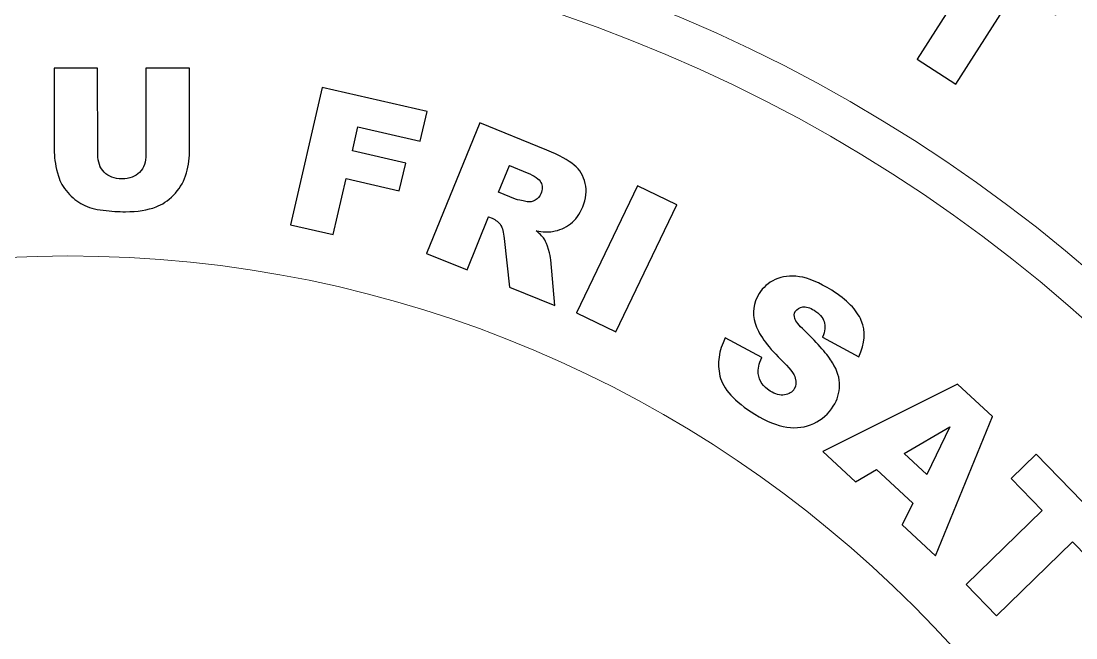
# Model space of a CAD drawing. Header units: millimetres. Extents: x -84 to 196, y -140 to 140.
# Drawn here: x 52.8 to 118.9, y 51.1 to 89.7 of the extents above; entities that cross this region are included whole.
import ezdxf

# ---------------------------------------------------------------- set-up
doc = ezdxf.new("R2010")
doc.units = ezdxf.units.MM
doc.header["$MEASUREMENT"] = 0
doc.layers.add('Layer 1', color=7, linetype='Continuous')

msp = doc.modelspace()

# ---------------------------------------------------------------- linework, layer by layer
at = {"layer": 'Layer 1', "color": 250, "lineweight": 9}
for points, knots in [([(55.7075, 140.0117), (133.0273, 140.0117), (195.7074, 77.3315), (195.7074, 0.0116), (195.7074, 0.0116), (195.7074, -77.3083), (133.0273, -139.9884), (55.7074, -139.9884), (55.7074, -139.9884), (-21.6125, -139.9884), (-84.2927, -77.3083), (-84.2927, 0.0116), (-84.2927, 0.0116), (-84.2927, 77.3315), (-21.6125, 140.0116), (55.7075, 140.0117)], [0, 0, 0, 0, 0.2, 0.2, 0.2, 0.2, 0.4, 0.4, 0.4, 0.4, 0.6, 0.6, 0.6, 0.6, 1, 1, 1, 1]), ([(56.199, 120.1045), (122.473, 120.1045), (176.1989, 66.3785), (176.1989, 0.1044), (176.1989, 0.1044), (176.1989, -66.1697), (122.473, -119.8956), (56.1989, -119.8956), (56.1989, -119.8956), (-10.0752, -119.8956), (-63.8011, -66.1697), (-63.8011, 0.1044), (-63.8011, 0.1044), (-63.8011, 66.3785), (-10.0752, 120.1044), (56.199, 120.1045)], [0, 0, 0, 0, 0.2, 0.2, 0.2, 0.2, 0.4, 0.4, 0.4, 0.4, 0.6, 0.6, 0.6, 0.6, 1, 1, 1, 1]), ([(56.199, 117.6046), (121.0925, 117.6046), (173.6989, 64.9979), (173.6989, 0.1044), (173.6989, 0.1044), (173.6989, -64.7891), (121.0924, -117.3956), (56.1989, -117.3956), (56.1989, -117.3956), (-8.6946, -117.3956), (-61.3011, -64.7891), (-61.3011, 0.1044), (-61.3011, 0.1044), (-61.3011, 64.998), (-8.6946, 117.6044), (56.199, 117.6046)], [0, 0, 0, 0, 0.2, 0.2, 0.2, 0.2, 0.4, 0.4, 0.4, 0.4, 0.6, 0.6, 0.6, 0.6, 1, 1, 1, 1]), ([(56.199, 97.6045), (110.0469, 97.6045), (153.6989, 53.9522), (153.6989, 0.1044), (153.6989, 0.1044), (153.6989, -53.7434), (110.0467, -97.3956), (56.1989, -97.3956), (56.1989, -97.3956), (2.3512, -97.3956), (-41.3011, -53.7434), (-41.3011, 0.1044), (-41.3011, 0.1044), (-41.3011, 53.9523), (2.3511, 97.6044), (56.199, 97.6045)], [0, 0, 0, 0, 0.2, 0.2, 0.2, 0.2, 0.4, 0.4, 0.4, 0.4, 0.6, 0.6, 0.6, 0.6, 1, 1, 1, 1]), ([(111.4653, 96.7968), (111.4653, 96.7968), (118.8603, 92.0756), (118.8603, 92.0756), (118.8603, 92.0756), (118.8603, 92.0756), (117.6181, 90.1297), (117.6181, 90.1297), (117.6181, 90.1297), (117.6181, 90.1297), (115.1364, 91.7158), (115.1364, 91.7158), (115.1364, 91.7158), (115.1364, 91.7158), (111.3528, 85.7851), (111.3528, 85.7851), (111.3528, 85.7851), (111.3528, 85.7851), (108.919, 87.3385), (108.919, 87.3385), (108.919, 87.3385), (108.919, 87.3385), (112.7048, 93.2692), (112.7048, 93.2692), (112.7048, 93.2692), (112.7048, 93.2692), (110.2231, 94.8531), (110.2231, 94.8531), (110.2231, 94.8531), (110.2231, 94.8531), (111.4653, 96.7968), (111.4653, 96.7968)], [0, 0, 0, 0, 0.1111111, 0.1111111, 0.1111111, 0.1111111, 0.2222222, 0.2222222, 0.2222222, 0.2222222, 0.3333333, 0.3333333, 0.3333333, 0.3333333, 0.4444444, 0.4444444, 0.4444444, 0.4444444, 0.5555556, 0.5555556, 0.5555556, 0.5555556, 0.6666667, 0.6666667, 0.6666667, 0.6666667, 0.7777778, 0.7777778, 0.7777778, 0.7777778, 1, 1, 1, 1]), ([(56.199, 95.1045), (108.6662, 95.1045), (151.1989, 52.5714), (151.1989, 0.1044), (151.1989, 0.1044), (151.1989, -52.3626), (108.666, -94.8956), (56.1989, -94.8956), (56.1989, -94.8956), (3.7318, -94.8956), (-38.8011, -52.3626), (-38.8011, 0.1044), (-38.8011, 0.1044), (-38.8011, 52.5715), (3.7318, 95.1044), (56.199, 95.1045)], [0, 0, 0, 0, 0.2, 0.2, 0.2, 0.2, 0.4, 0.4, 0.4, 0.4, 0.6, 0.6, 0.6, 0.6, 1, 1, 1, 1]), ([(60.5885, 86.7868), (60.5885, 86.7868), (63.3133, 86.791), (63.3133, 86.791), (63.3133, 86.791), (63.3133, 86.791), (63.3235, 81.5207), (63.3235, 81.5207), (63.3235, 81.5207), (63.3235, 80.998), (63.2432, 80.5062), (63.0806, 80.0411), (63.0806, 80.0411), (62.9181, 79.576), (62.6649, 79.1706), (62.3171, 78.8228), (62.3171, 78.8228), (61.9714, 78.4731), (61.6072, 78.2281), (61.2244, 78.0882), (61.2244, 78.0882), (60.6936, 77.8887), (60.0576, 77.7898), (59.3147, 77.7877), (59.3147, 77.7877), (58.8846, 77.7877), (58.4154, 77.8165), (57.9051, 77.8762), (57.9051, 77.8762), (57.3969, 77.9359), (56.9729, 78.0553), (56.6313, 78.2322), (56.6313, 78.2322), (56.2877, 78.4114), (55.9748, 78.6644), (55.6908, 78.9936), (55.6908, 78.9936), (55.4068, 79.323), (55.2134, 79.6625), (55.1084, 80.0123), (55.1084, 80.0123), (54.9376, 80.5742), (54.8512, 81.0721), (54.8512, 81.5063), (54.8512, 81.5063), (54.8512, 81.5063), (54.8431, 86.7765), (54.8431, 86.7765), (54.8431, 86.7765), (54.8431, 86.7765), (57.5676, 86.7807), (57.5676, 86.7807), (57.5676, 86.7807), (57.5676, 86.7807), (57.5779, 81.385), (57.5779, 81.385), (57.5779, 81.385), (57.5779, 80.9034), (57.7116, 80.5268), (57.9792, 80.2551), (57.9792, 80.2551), (58.2487, 79.9836), (58.6192, 79.8497), (59.0925, 79.8497), (59.0925, 79.8497), (59.5638, 79.8518), (59.9321, 79.9855), (60.1996, 80.2531), (60.1996, 80.2531), (60.4651, 80.5208), (60.5968, 80.8992), (60.5968, 81.3911), (60.5968, 81.3911), (60.5968, 81.3911), (60.5885, 86.7868), (60.5885, 86.7868)], [0, 0, 0, 0, 0.05, 0.05, 0.05, 0.05, 0.1, 0.1, 0.1, 0.1, 0.15, 0.15, 0.15, 0.15, 0.2, 0.2, 0.2, 0.2, 0.25, 0.25, 0.25, 0.25, 0.3, 0.3, 0.3, 0.3, 0.35, 0.35, 0.35, 0.35, 0.4, 0.4, 0.4, 0.4, 0.45, 0.45, 0.45, 0.45, 0.5, 0.5, 0.5, 0.5, 0.55, 0.55, 0.55, 0.55, 0.6, 0.6, 0.6, 0.6, 0.65, 0.65, 0.65, 0.65, 0.7, 0.7, 0.7, 0.7, 0.75, 0.75, 0.75, 0.75, 0.8, 0.8, 0.8, 0.8, 0.85, 0.85, 0.85, 0.85, 0.9, 0.9, 0.9, 0.9, 1, 1, 1, 1]), ([(71.635, 85.5742), (71.635, 85.5742), (78.2125, 84.0625), (78.2125, 84.0625), (78.2125, 84.0625), (78.2125, 84.0625), (77.7881, 82.2117), (77.7881, 82.2117), (77.7881, 82.2117), (77.7881, 82.2117), (73.8811, 83.1092), (73.8811, 83.1092), (73.8811, 83.1092), (73.8811, 83.1092), (73.5356, 81.6056), (73.5356, 81.6056), (73.5356, 81.6056), (73.5356, 81.6056), (76.8714, 80.8381), (76.8714, 80.8381), (76.8714, 80.8381), (76.8714, 80.8381), (76.4728, 79.1004), (76.4728, 79.1004), (76.4728, 79.1004), (76.4728, 79.1004), (73.1347, 79.8679), (73.1347, 79.8679), (73.1347, 79.8679), (73.1347, 79.8679), (72.3266, 76.3492), (72.3266, 76.3492), (72.3266, 76.3492), (72.3266, 76.3492), (69.6541, 76.9654), (69.6541, 76.9654), (69.6541, 76.9654), (69.6541, 76.9654), (71.635, 85.5742), (71.635, 85.5742)], [0, 0, 0, 0, 0.0909091, 0.0909091, 0.0909091, 0.0909091, 0.1818182, 0.1818182, 0.1818182, 0.1818182, 0.2727273, 0.2727273, 0.2727273, 0.2727273, 0.3636364, 0.3636364, 0.3636364, 0.3636364, 0.4545455, 0.4545455, 0.4545455, 0.4545455, 0.5454545, 0.5454545, 0.5454545, 0.5454545, 0.6363636, 0.6363636, 0.6363636, 0.6363636, 0.7272727, 0.7272727, 0.7272727, 0.7272727, 0.8181818, 0.8181818, 0.8181818, 0.8181818, 1, 1, 1, 1]), ([(78.1778, 75.1771), (78.1778, 75.1771), (81.5081, 83.3584), (81.5081, 83.3584), (81.5081, 83.3584), (81.5081, 83.3584), (85.7212, 81.6447), (85.7212, 81.6447), (85.7212, 81.6447), (86.503, 81.325), (87.0726, 81.0158), (87.4305, 80.713), (87.4305, 80.713), (87.7904, 80.4122), (88.0226, 80.0272), (88.1271, 79.562), (88.1271, 79.562), (88.2318, 79.097), (88.1798, 78.6031), (87.9675, 78.0826), (87.9675, 78.0826), (87.7819, 77.6282), (87.5264, 77.2763), (87.199, 77.0255), (87.199, 77.0255), (86.8717, 76.7749), (86.4969, 76.6166), (86.075, 76.549), (86.075, 76.549), (85.8054, 76.5082), (85.4659, 76.5187), (85.0563, 76.5869), (85.0563, 76.5869), (85.3155, 76.3645), (85.4943, 76.175), (85.591, 76.0185), (85.591, 76.0185), (85.6566, 75.9137), (85.7347, 75.7138), (85.821, 75.4236), (85.821, 75.4236), (85.9092, 75.1314), (85.9583, 74.9151), (85.9685, 74.7711), (85.9685, 74.7711), (85.9685, 74.7711), (86.2255, 71.9024), (86.2255, 71.9024), (86.2255, 71.9024), (86.2255, 71.9024), (83.3681, 73.0655), (83.3681, 73.0655), (83.3681, 73.0655), (83.3681, 73.0655), (83.0352, 76.1155), (83.0352, 76.1155), (83.0352, 76.1155), (82.9965, 76.5086), (82.9287, 76.7801), (82.8341, 76.9325), (82.8341, 76.9325), (82.7047, 77.1323), (82.5237, 77.2805), (82.2912, 77.3733), (82.2912, 77.3733), (82.2912, 77.3733), (82.0691, 77.464), (82.0691, 77.464), (82.0691, 77.464), (82.0691, 77.464), (80.7184, 74.1438), (80.7184, 74.1438), (80.7184, 74.1438), (80.7184, 74.1438), (78.1778, 75.1771), (78.1778, 75.1771)], [0, 0, 0, 0, 0.05, 0.05, 0.05, 0.05, 0.1, 0.1, 0.1, 0.1, 0.15, 0.15, 0.15, 0.15, 0.2, 0.2, 0.2, 0.2, 0.25, 0.25, 0.25, 0.25, 0.3, 0.3, 0.3, 0.3, 0.35, 0.35, 0.35, 0.35, 0.4, 0.4, 0.4, 0.4, 0.45, 0.45, 0.45, 0.45, 0.5, 0.5, 0.5, 0.5, 0.55, 0.55, 0.55, 0.55, 0.6, 0.6, 0.6, 0.6, 0.65, 0.65, 0.65, 0.65, 0.7, 0.7, 0.7, 0.7, 0.75, 0.75, 0.75, 0.75, 0.8, 0.8, 0.8, 0.8, 0.85, 0.85, 0.85, 0.85, 0.9, 0.9, 0.9, 0.9, 1, 1, 1, 1]), ([(82.6981, 79.0111), (82.6981, 79.0111), (83.7636, 78.5761), (83.7636, 78.5761), (83.7636, 78.5761), (83.8789, 78.5287), (84.1175, 78.4748), (84.4796, 78.4148), (84.4796, 78.4148), (84.6609, 78.3818), (84.8315, 78.4104), (84.9942, 78.5049), (84.9942, 78.5049), (85.157, 78.5995), (85.2743, 78.7352), (85.3464, 78.9141), (85.3464, 78.9141), (85.4536, 79.1797), (85.4518, 79.4161), (85.3429, 79.6262), (85.3429, 79.6262), (85.2321, 79.8342), (84.9481, 80.0339), (84.4853, 80.2216), (84.4853, 80.2216), (84.4853, 80.2216), (83.3744, 80.6734), (83.3744, 80.6734), (83.3744, 80.6734), (83.3744, 80.6734), (82.6981, 79.0111), (82.6981, 79.0111)], [0, 0, 0, 0, 0.1111111, 0.1111111, 0.1111111, 0.1111111, 0.2222222, 0.2222222, 0.2222222, 0.2222222, 0.3333333, 0.3333333, 0.3333333, 0.3333333, 0.4444444, 0.4444444, 0.4444444, 0.4444444, 0.5555556, 0.5555556, 0.5555556, 0.5555556, 0.6666667, 0.6666667, 0.6666667, 0.6666667, 0.7777778, 0.7777778, 0.7777778, 0.7777778, 1, 1, 1, 1]), ([(91.4024, 79.403), (91.4024, 79.403), (93.8674, 78.2165), (93.8674, 78.2165), (93.8674, 78.2165), (93.8674, 78.2165), (90.0355, 70.2568), (90.0355, 70.2568), (90.0355, 70.2568), (90.0355, 70.2568), (87.5684, 71.4433), (87.5684, 71.4433), (87.5684, 71.4433), (87.5684, 71.4433), (91.4024, 79.403), (91.4024, 79.403)], [0, 0, 0, 0, 0.2, 0.2, 0.2, 0.2, 0.4, 0.4, 0.4, 0.4, 0.6, 0.6, 0.6, 0.6, 1, 1, 1, 1]), ([(55.7075, 75.0118), (97.1287, 75.0118), (130.7074, 41.4329), (130.7074, 0.0116), (130.7074, 0.0116), (130.7074, -41.4096), (97.1287, -74.9884), (55.7074, -74.9884), (55.7074, -74.9884), (14.2861, -74.9884), (-19.2926, -41.4097), (-19.2926, 0.0116), (-19.2926, 0.0116), (-19.2926, 41.433), (14.2861, 75.0116), (55.7075, 75.0118)], [0, 0, 0, 0, 0.2, 0.2, 0.2, 0.2, 0.4, 0.4, 0.4, 0.4, 0.6, 0.6, 0.6, 0.6, 1, 1, 1, 1]), ([(96.8968, 69.8782), (96.8968, 69.8782), (99.1862, 68.6425), (99.1862, 68.6425), (99.1862, 68.6425), (99.0105, 68.255), (98.9379, 67.922), (98.9687, 67.6439), (98.9687, 67.6439), (99.0168, 67.1909), (99.2631, 66.8268), (99.7076, 66.5498), (99.7076, 66.5498), (100.0374, 66.3456), (100.3413, 66.263), (100.6174, 66.3062), (100.6174, 66.3062), (100.8915, 66.3517), (101.094, 66.4755), (101.2211, 66.6783), (101.2211, 66.6783), (101.3419, 66.873), (101.3663, 67.1011), (101.29, 67.361), (101.29, 67.361), (101.2159, 67.619), (100.9101, 68.0101), (100.3749, 68.5348), (100.3749, 68.5348), (99.5026, 69.3954), (98.967, 70.1505), (98.7703, 70.7981), (98.7703, 70.7981), (98.5694, 71.448), (98.6522, 72.0668), (99.0168, 72.6526), (99.0168, 72.6526), (99.2564, 73.0377), (99.596, 73.3315), (100.0318, 73.536), (100.0318, 73.536), (100.4696, 73.7386), (100.9722, 73.7986), (101.5416, 73.716), (101.5416, 73.716), (102.1131, 73.6336), (102.7879, 73.3486), (103.5684, 72.8612), (103.5684, 72.8612), (104.5272, 72.2634), (105.1458, 71.631), (105.4268, 70.9621), (105.4268, 70.9621), (105.7081, 70.2913), (105.6527, 69.5384), (105.2637, 68.7017), (105.2637, 68.7017), (105.2637, 68.7017), (103.0011, 69.9351), (103.0011, 69.9351), (103.0011, 69.9351), (103.1542, 70.3084), (103.1852, 70.6292), (103.0947, 70.8994), (103.0947, 70.8994), (103.0042, 71.1676), (102.796, 71.4038), (102.4683, 71.608), (102.4683, 71.608), (102.2, 71.7766), (101.9618, 71.8464), (101.7537, 71.8171), (101.7537, 71.8171), (101.5456, 71.7879), (101.3926, 71.6902), (101.2905, 71.5283), (101.2905, 71.5283), (101.2155, 71.4075), (101.2042, 71.2655), (101.2585, 71.1005), (101.2585, 71.1005), (101.3046, 70.9335), (101.5064, 70.6788), (101.8619, 70.3386), (101.8619, 70.3386), (102.7384, 69.4904), (103.326, 68.8171), (103.6248, 68.321), (103.6248, 68.321), (103.9237, 67.8249), (104.0648, 67.3504), (104.0648, 66.8956), (104.0648, 66.8956), (104.0573, 66.441), (103.9263, 66.0077), (103.6722, 65.6), (103.6722, 65.6), (103.3722, 65.1189), (102.9621, 64.7575), (102.4437, 64.5185), (102.4437, 64.5185), (101.9254, 64.2777), (101.363, 64.2016), (100.7546, 64.2905), (100.7546, 64.2905), (100.146, 64.3775), (99.4792, 64.6479), (98.7541, 65.0999), (98.7541, 65.0999), (97.4781, 65.8957), (96.7494, 66.6914), (96.5639, 67.4872), (96.5639, 67.4872), (96.3785, 68.2849), (96.4895, 69.0805), (96.8968, 69.8782)], [0, 0, 0, 0, 0.0333333, 0.0333333, 0.0333333, 0.0333333, 0.0666667, 0.0666667, 0.0666667, 0.0666667, 0.1, 0.1, 0.1, 0.1, 0.1333333, 0.1333333, 0.1333333, 0.1333333, 0.1666667, 0.1666667, 0.1666667, 0.1666667, 0.2, 0.2, 0.2, 0.2, 0.2333333, 0.2333333, 0.2333333, 0.2333333, 0.2666667, 0.2666667, 0.2666667, 0.2666667, 0.3, 0.3, 0.3, 0.3, 0.3333333, 0.3333333, 0.3333333, 0.3333333, 0.3666667, 0.3666667, 0.3666667, 0.3666667, 0.4, 0.4, 0.4, 0.4, 0.4333333, 0.4333333, 0.4333333, 0.4333333, 0.4666667, 0.4666667, 0.4666667, 0.4666667, 0.5, 0.5, 0.5, 0.5, 0.5333333, 0.5333333, 0.5333333, 0.5333333, 0.5666667, 0.5666667, 0.5666667, 0.5666667, 0.6, 0.6, 0.6, 0.6, 0.6333333, 0.6333333, 0.6333333, 0.6333333, 0.6666667, 0.6666667, 0.6666667, 0.6666667, 0.7, 0.7, 0.7, 0.7, 0.7333333, 0.7333333, 0.7333333, 0.7333333, 0.7666667, 0.7666667, 0.7666667, 0.7666667, 0.8, 0.8, 0.8, 0.8, 0.8333333, 0.8333333, 0.8333333, 0.8333333, 0.8666667, 0.8666667, 0.8666667, 0.8666667, 0.9, 0.9, 0.9, 0.9, 0.9333333, 0.9333333, 0.9333333, 0.9333333, 1, 1, 1, 1]), ([(108.658, 59.5279), (108.658, 59.5279), (106.3766, 61.6389), (106.3766, 61.6389), (106.3766, 61.6389), (106.3766, 61.6389), (105.0713, 60.8588), (105.0713, 60.8588), (105.0713, 60.8588), (105.0713, 60.8588), (103.0227, 62.7521), (103.0227, 62.7521), (103.0227, 62.7521), (103.0227, 62.7521), (111.4574, 66.9852), (111.4574, 66.9852), (111.4574, 66.9852), (111.4574, 66.9852), (113.6428, 64.9653), (113.6428, 64.9653), (113.6428, 64.9653), (113.6428, 64.9653), (110.0848, 56.2245), (110.0848, 56.2245), (110.0848, 56.2245), (110.0848, 56.2245), (107.9871, 58.1635), (107.9871, 58.1635), (107.9871, 58.1635), (107.9871, 58.1635), (108.658, 59.5279), (108.658, 59.5279)], [0, 0, 0, 0, 0.1111111, 0.1111111, 0.1111111, 0.1111111, 0.2222222, 0.2222222, 0.2222222, 0.2222222, 0.3333333, 0.3333333, 0.3333333, 0.3333333, 0.4444444, 0.4444444, 0.4444444, 0.4444444, 0.5555556, 0.5555556, 0.5555556, 0.5555556, 0.6666667, 0.6666667, 0.6666667, 0.6666667, 0.7777778, 0.7777778, 0.7777778, 0.7777778, 1, 1, 1, 1]), ([(109.5355, 61.3192), (109.5355, 61.3192), (110.9738, 64.3148), (110.9738, 64.3148), (110.9738, 64.3148), (110.9738, 64.3148), (108.1052, 62.6408), (108.1052, 62.6408), (108.1052, 62.6408), (108.1052, 62.6408), (109.5355, 61.3192), (109.5355, 61.3192)], [0, 0, 0, 0, 0.25, 0.25, 0.25, 0.25, 0.5, 0.5, 0.5, 0.5, 1, 1, 1, 1]), ([(116.3788, 62.587), (116.3788, 62.587), (122.1734, 56.642), (122.1734, 56.642), (122.1734, 56.642), (122.1734, 56.642), (120.6111, 55.1197), (120.6111, 55.1197), (120.6111, 55.1197), (120.6111, 55.1197), (118.6672, 57.1123), (118.6672, 57.1123), (118.6672, 57.1123), (118.6672, 57.1123), (113.9019, 52.4657), (113.9019, 52.4657), (113.9019, 52.4657), (113.9019, 52.4657), (111.995, 54.4212), (111.995, 54.4212), (111.995, 54.4212), (111.995, 54.4212), (116.7602, 59.0678), (116.7602, 59.0678), (116.7602, 59.0678), (116.7602, 59.0678), (114.8165, 61.0626), (114.8165, 61.0626), (114.8165, 61.0626), (114.8165, 61.0626), (116.3788, 62.587), (116.3788, 62.587)], [0, 0, 0, 0, 0.1111111, 0.1111111, 0.1111111, 0.1111111, 0.2222222, 0.2222222, 0.2222222, 0.2222222, 0.3333333, 0.3333333, 0.3333333, 0.3333333, 0.4444444, 0.4444444, 0.4444444, 0.4444444, 0.5555556, 0.5555556, 0.5555556, 0.5555556, 0.6666667, 0.6666667, 0.6666667, 0.6666667, 0.7777778, 0.7777778, 0.7777778, 0.7777778, 1, 1, 1, 1])]:
    msp.add_open_spline(points, degree=3, knots=knots, dxfattribs=at)
at = {"layer": 'Layer 1', "color": 7}
for points, knots in [([(111.4653, 96.7968), (111.4653, 96.7968), (118.8603, 92.0756), (118.8603, 92.0756), (118.8603, 92.0756), (118.8603, 92.0756), (117.6181, 90.1297), (117.6181, 90.1297), (117.6181, 90.1297), (117.6181, 90.1297), (115.1364, 91.7158), (115.1364, 91.7158), (115.1364, 91.7158), (115.1364, 91.7158), (111.3528, 85.7851), (111.3528, 85.7851), (111.3528, 85.7851), (111.3528, 85.7851), (108.919, 87.3385), (108.919, 87.3385), (108.919, 87.3385), (108.919, 87.3385), (112.7048, 93.2692), (112.7048, 93.2692), (112.7048, 93.2692), (112.7048, 93.2692), (110.2231, 94.8531), (110.2231, 94.8531), (110.2231, 94.8531), (110.2231, 94.8531), (111.4653, 96.7968), (111.4653, 96.7968)], [0, 0, 0, 0, 0.1111111, 0.1111111, 0.1111111, 0.1111111, 0.2222222, 0.2222222, 0.2222222, 0.2222222, 0.3333333, 0.3333333, 0.3333333, 0.3333333, 0.4444444, 0.4444444, 0.4444444, 0.4444444, 0.5555556, 0.5555556, 0.5555556, 0.5555556, 0.6666667, 0.6666667, 0.6666667, 0.6666667, 0.7777778, 0.7777778, 0.7777778, 0.7777778, 1, 1, 1, 1]), ([(60.5885, 86.7868), (60.5885, 86.7868), (63.3133, 86.791), (63.3133, 86.791), (63.3133, 86.791), (63.3133, 86.791), (63.3235, 81.5207), (63.3235, 81.5207), (63.3235, 81.5207), (63.3235, 80.998), (63.2432, 80.5062), (63.0806, 80.0411), (63.0806, 80.0411), (62.9181, 79.576), (62.6649, 79.1706), (62.3171, 78.8228), (62.3171, 78.8228), (61.9714, 78.4731), (61.6072, 78.2281), (61.2244, 78.0882), (61.2244, 78.0882), (60.6936, 77.8887), (60.0576, 77.7898), (59.3147, 77.7877), (59.3147, 77.7877), (58.8846, 77.7877), (58.4154, 77.8165), (57.9051, 77.8762), (57.9051, 77.8762), (57.3969, 77.9359), (56.9729, 78.0553), (56.6313, 78.2322), (56.6313, 78.2322), (56.2877, 78.4114), (55.9748, 78.6644), (55.6908, 78.9936), (55.6908, 78.9936), (55.4068, 79.323), (55.2134, 79.6625), (55.1084, 80.0123), (55.1084, 80.0123), (54.9376, 80.5742), (54.8533, 81.0721), (54.8512, 81.5063), (54.8512, 81.5063), (54.8512, 81.5063), (54.8431, 86.7765), (54.8431, 86.7765), (54.8431, 86.7765), (54.8431, 86.7765), (57.5676, 86.7807), (57.5676, 86.7807), (57.5676, 86.7807), (57.5676, 86.7807), (57.5779, 81.385), (57.5779, 81.385), (57.5779, 81.385), (57.5779, 80.9034), (57.7116, 80.5268), (57.9792, 80.2551), (57.9792, 80.2551), (58.2487, 79.9836), (58.6192, 79.8497), (59.0925, 79.8497), (59.0925, 79.8497), (59.5638, 79.8518), (59.9321, 79.9855), (60.1996, 80.2531), (60.1996, 80.2531), (60.4651, 80.5208), (60.5988, 80.8992), (60.5968, 81.3911), (60.5968, 81.3911), (60.5968, 81.3911), (60.5885, 86.7868), (60.5885, 86.7868)], [0, 0, 0, 0, 0.05, 0.05, 0.05, 0.05, 0.1, 0.1, 0.1, 0.1, 0.15, 0.15, 0.15, 0.15, 0.2, 0.2, 0.2, 0.2, 0.25, 0.25, 0.25, 0.25, 0.3, 0.3, 0.3, 0.3, 0.35, 0.35, 0.35, 0.35, 0.4, 0.4, 0.4, 0.4, 0.45, 0.45, 0.45, 0.45, 0.5, 0.5, 0.5, 0.5, 0.55, 0.55, 0.55, 0.55, 0.6, 0.6, 0.6, 0.6, 0.65, 0.65, 0.65, 0.65, 0.7, 0.7, 0.7, 0.7, 0.75, 0.75, 0.75, 0.75, 0.8, 0.8, 0.8, 0.8, 0.85, 0.85, 0.85, 0.85, 0.9, 0.9, 0.9, 0.9, 1, 1, 1, 1]), ([(71.635, 85.5742), (71.635, 85.5742), (78.2125, 84.0625), (78.2125, 84.0625), (78.2125, 84.0625), (78.2125, 84.0625), (77.7881, 82.2117), (77.7881, 82.2117), (77.7881, 82.2117), (77.7881, 82.2117), (73.8811, 83.1092), (73.8811, 83.1092), (73.8811, 83.1092), (73.8811, 83.1092), (73.5356, 81.6056), (73.5356, 81.6056), (73.5356, 81.6056), (73.5356, 81.6056), (76.8714, 80.8381), (76.8714, 80.8381), (76.8714, 80.8381), (76.8714, 80.8381), (76.4728, 79.1004), (76.4728, 79.1004), (76.4728, 79.1004), (76.4728, 79.1004), (73.1347, 79.8679), (73.1347, 79.8679), (73.1347, 79.8679), (73.1347, 79.8679), (72.3266, 76.3492), (72.3266, 76.3492), (72.3266, 76.3492), (72.3266, 76.3492), (69.6541, 76.9654), (69.6541, 76.9654), (69.6541, 76.9654), (69.6541, 76.9654), (71.635, 85.5742), (71.635, 85.5742)], [0, 0, 0, 0, 0.0909091, 0.0909091, 0.0909091, 0.0909091, 0.1818182, 0.1818182, 0.1818182, 0.1818182, 0.2727273, 0.2727273, 0.2727273, 0.2727273, 0.3636364, 0.3636364, 0.3636364, 0.3636364, 0.4545455, 0.4545455, 0.4545455, 0.4545455, 0.5454545, 0.5454545, 0.5454545, 0.5454545, 0.6363636, 0.6363636, 0.6363636, 0.6363636, 0.7272727, 0.7272727, 0.7272727, 0.7272727, 0.8181818, 0.8181818, 0.8181818, 0.8181818, 1, 1, 1, 1]), ([(78.1778, 75.1771), (78.1778, 75.1771), (81.5081, 83.3584), (81.5081, 83.3584), (81.5081, 83.3584), (81.5081, 83.3584), (85.7212, 81.6447), (85.7212, 81.6447), (85.7212, 81.6447), (86.503, 81.325), (87.0726, 81.0158), (87.4305, 80.713), (87.4305, 80.713), (87.7904, 80.4122), (88.0226, 80.0272), (88.1271, 79.562), (88.1271, 79.562), (88.2318, 79.097), (88.1798, 78.6031), (87.9675, 78.0826), (87.9675, 78.0826), (87.7819, 77.6282), (87.5264, 77.2763), (87.199, 77.0255), (87.199, 77.0255), (86.8717, 76.7749), (86.4969, 76.6166), (86.075, 76.549), (86.075, 76.549), (85.8054, 76.5082), (85.4659, 76.5187), (85.0563, 76.5869), (85.0563, 76.5869), (85.3155, 76.3645), (85.4943, 76.175), (85.591, 76.0185), (85.591, 76.0185), (85.6566, 75.9137), (85.7347, 75.7138), (85.821, 75.4236), (85.821, 75.4236), (85.9092, 75.1314), (85.9583, 74.9151), (85.9685, 74.7711), (85.9685, 74.7711), (85.9685, 74.7711), (86.2255, 71.9024), (86.2255, 71.9024), (86.2255, 71.9024), (86.2255, 71.9024), (83.3681, 73.0655), (83.3681, 73.0655), (83.3681, 73.0655), (83.3681, 73.0655), (83.0352, 76.1155), (83.0352, 76.1155), (83.0352, 76.1155), (82.9965, 76.5086), (82.9287, 76.7801), (82.8341, 76.9325), (82.8341, 76.9325), (82.7047, 77.1323), (82.5237, 77.2805), (82.2912, 77.3733), (82.2912, 77.3733), (82.2912, 77.3733), (82.0691, 77.464), (82.0691, 77.464), (82.0691, 77.464), (82.0691, 77.464), (80.7184, 74.1438), (80.7184, 74.1438), (80.7184, 74.1438), (80.7184, 74.1438), (78.1778, 75.1771), (78.1778, 75.1771)], [0, 0, 0, 0, 0.05, 0.05, 0.05, 0.05, 0.1, 0.1, 0.1, 0.1, 0.15, 0.15, 0.15, 0.15, 0.2, 0.2, 0.2, 0.2, 0.25, 0.25, 0.25, 0.25, 0.3, 0.3, 0.3, 0.3, 0.35, 0.35, 0.35, 0.35, 0.4, 0.4, 0.4, 0.4, 0.45, 0.45, 0.45, 0.45, 0.5, 0.5, 0.5, 0.5, 0.55, 0.55, 0.55, 0.55, 0.6, 0.6, 0.6, 0.6, 0.65, 0.65, 0.65, 0.65, 0.7, 0.7, 0.7, 0.7, 0.75, 0.75, 0.75, 0.75, 0.8, 0.8, 0.8, 0.8, 0.85, 0.85, 0.85, 0.85, 0.9, 0.9, 0.9, 0.9, 1, 1, 1, 1]), ([(82.6981, 79.0111), (82.6981, 79.0111), (83.7636, 78.5761), (83.7636, 78.5761), (83.7636, 78.5761), (83.8789, 78.5287), (84.1175, 78.4748), (84.4796, 78.4148), (84.4796, 78.4148), (84.6609, 78.3818), (84.8315, 78.4104), (84.9942, 78.5049), (84.9942, 78.5049), (85.157, 78.5995), (85.2743, 78.7352), (85.3464, 78.9141), (85.3464, 78.9141), (85.4536, 79.1797), (85.4518, 79.4161), (85.3429, 79.6262), (85.3429, 79.6262), (85.2321, 79.8342), (84.9481, 80.0339), (84.4853, 80.2216), (84.4853, 80.2216), (84.4853, 80.2216), (83.3744, 80.6734), (83.3744, 80.6734), (83.3744, 80.6734), (83.3744, 80.6734), (82.6981, 79.0111), (82.6981, 79.0111)], [0, 0, 0, 0, 0.1111111, 0.1111111, 0.1111111, 0.1111111, 0.2222222, 0.2222222, 0.2222222, 0.2222222, 0.3333333, 0.3333333, 0.3333333, 0.3333333, 0.4444444, 0.4444444, 0.4444444, 0.4444444, 0.5555556, 0.5555556, 0.5555556, 0.5555556, 0.6666667, 0.6666667, 0.6666667, 0.6666667, 0.7777778, 0.7777778, 0.7777778, 0.7777778, 1, 1, 1, 1]), ([(91.4024, 79.403), (91.4024, 79.403), (93.8674, 78.2165), (93.8674, 78.2165), (93.8674, 78.2165), (93.8674, 78.2165), (90.0355, 70.2568), (90.0355, 70.2568), (90.0355, 70.2568), (90.0355, 70.2568), (87.5684, 71.4433), (87.5684, 71.4433), (87.5684, 71.4433), (87.5684, 71.4433), (91.4024, 79.403), (91.4024, 79.403)], [0, 0, 0, 0, 0.2, 0.2, 0.2, 0.2, 0.4, 0.4, 0.4, 0.4, 0.6, 0.6, 0.6, 0.6, 1, 1, 1, 1]), ([(96.8968, 69.8782), (96.8968, 69.8782), (99.1862, 68.6425), (99.1862, 68.6425), (99.1862, 68.6425), (99.0105, 68.255), (98.9379, 67.922), (98.9687, 67.6439), (98.9687, 67.6439), (99.0168, 67.1909), (99.2631, 66.8268), (99.7076, 66.5498), (99.7076, 66.5498), (100.0374, 66.3456), (100.3413, 66.263), (100.6174, 66.3062), (100.6174, 66.3062), (100.8915, 66.3517), (101.094, 66.4755), (101.2211, 66.6783), (101.2211, 66.6783), (101.3419, 66.873), (101.3663, 67.1011), (101.29, 67.361), (101.29, 67.361), (101.2159, 67.619), (100.9101, 68.0101), (100.3749, 68.5348), (100.3749, 68.5348), (99.5026, 69.3954), (98.967, 70.1505), (98.7703, 70.7981), (98.7703, 70.7981), (98.5694, 71.448), (98.6522, 72.0668), (99.0168, 72.6526), (99.0168, 72.6526), (99.2564, 73.0377), (99.596, 73.3315), (100.0318, 73.536), (100.0318, 73.536), (100.4696, 73.7386), (100.9722, 73.7986), (101.5416, 73.716), (101.5416, 73.716), (102.1131, 73.6336), (102.7879, 73.3486), (103.5684, 72.8612), (103.5684, 72.8612), (104.5272, 72.2634), (105.1458, 71.631), (105.4268, 70.9621), (105.4268, 70.9621), (105.7081, 70.2913), (105.6527, 69.5384), (105.2637, 68.7017), (105.2637, 68.7017), (105.2637, 68.7017), (103.0011, 69.9351), (103.0011, 69.9351), (103.0011, 69.9351), (103.1542, 70.3084), (103.1852, 70.6292), (103.0947, 70.8994), (103.0947, 70.8994), (103.0042, 71.1676), (102.796, 71.4038), (102.4683, 71.608), (102.4683, 71.608), (102.2, 71.7766), (101.9618, 71.8464), (101.7537, 71.8171), (101.7537, 71.8171), (101.5456, 71.7879), (101.3926, 71.6902), (101.2905, 71.5283), (101.2905, 71.5283), (101.2155, 71.4075), (101.2042, 71.2655), (101.2585, 71.1005), (101.2585, 71.1005), (101.3046, 70.9335), (101.5064, 70.6788), (101.8619, 70.3386), (101.8619, 70.3386), (102.7384, 69.4904), (103.326, 68.8171), (103.6248, 68.321), (103.6248, 68.321), (103.9237, 67.8249), (104.0702, 67.3504), (104.0648, 66.8956), (104.0648, 66.8956), (104.0573, 66.441), (103.9263, 66.0077), (103.6722, 65.6), (103.6722, 65.6), (103.3722, 65.1189), (102.9621, 64.7575), (102.4437, 64.5185), (102.4437, 64.5185), (101.9254, 64.2777), (101.363, 64.2016), (100.7546, 64.2905), (100.7546, 64.2905), (100.146, 64.3775), (99.4792, 64.6479), (98.7541, 65.0999), (98.7541, 65.0999), (97.4781, 65.8957), (96.7494, 66.6914), (96.5639, 67.4872), (96.5639, 67.4872), (96.3785, 68.2849), (96.4895, 69.0805), (96.8968, 69.8782)], [0, 0, 0, 0, 0.0333333, 0.0333333, 0.0333333, 0.0333333, 0.0666667, 0.0666667, 0.0666667, 0.0666667, 0.1, 0.1, 0.1, 0.1, 0.1333333, 0.1333333, 0.1333333, 0.1333333, 0.1666667, 0.1666667, 0.1666667, 0.1666667, 0.2, 0.2, 0.2, 0.2, 0.2333333, 0.2333333, 0.2333333, 0.2333333, 0.2666667, 0.2666667, 0.2666667, 0.2666667, 0.3, 0.3, 0.3, 0.3, 0.3333333, 0.3333333, 0.3333333, 0.3333333, 0.3666667, 0.3666667, 0.3666667, 0.3666667, 0.4, 0.4, 0.4, 0.4, 0.4333333, 0.4333333, 0.4333333, 0.4333333, 0.4666667, 0.4666667, 0.4666667, 0.4666667, 0.5, 0.5, 0.5, 0.5, 0.5333333, 0.5333333, 0.5333333, 0.5333333, 0.5666667, 0.5666667, 0.5666667, 0.5666667, 0.6, 0.6, 0.6, 0.6, 0.6333333, 0.6333333, 0.6333333, 0.6333333, 0.6666667, 0.6666667, 0.6666667, 0.6666667, 0.7, 0.7, 0.7, 0.7, 0.7333333, 0.7333333, 0.7333333, 0.7333333, 0.7666667, 0.7666667, 0.7666667, 0.7666667, 0.8, 0.8, 0.8, 0.8, 0.8333333, 0.8333333, 0.8333333, 0.8333333, 0.8666667, 0.8666667, 0.8666667, 0.8666667, 0.9, 0.9, 0.9, 0.9, 0.9333333, 0.9333333, 0.9333333, 0.9333333, 1, 1, 1, 1]), ([(108.658, 59.5279), (108.658, 59.5279), (106.3766, 61.6389), (106.3766, 61.6389), (106.3766, 61.6389), (106.3766, 61.6389), (105.0713, 60.8588), (105.0713, 60.8588), (105.0713, 60.8588), (105.0713, 60.8588), (103.0227, 62.7521), (103.0227, 62.7521), (103.0227, 62.7521), (103.0227, 62.7521), (111.4574, 66.9852), (111.4574, 66.9852), (111.4574, 66.9852), (111.4574, 66.9852), (113.6428, 64.9653), (113.6428, 64.9653), (113.6428, 64.9653), (113.6428, 64.9653), (110.0848, 56.2245), (110.0848, 56.2245), (110.0848, 56.2245), (110.0848, 56.2245), (107.9871, 58.1635), (107.9871, 58.1635), (107.9871, 58.1635), (107.9871, 58.1635), (108.658, 59.5279), (108.658, 59.5279)], [0, 0, 0, 0, 0.1111111, 0.1111111, 0.1111111, 0.1111111, 0.2222222, 0.2222222, 0.2222222, 0.2222222, 0.3333333, 0.3333333, 0.3333333, 0.3333333, 0.4444444, 0.4444444, 0.4444444, 0.4444444, 0.5555556, 0.5555556, 0.5555556, 0.5555556, 0.6666667, 0.6666667, 0.6666667, 0.6666667, 0.7777778, 0.7777778, 0.7777778, 0.7777778, 1, 1, 1, 1]), ([(109.5355, 61.3192), (109.5355, 61.3192), (110.9738, 64.3148), (110.9738, 64.3148), (110.9738, 64.3148), (110.9738, 64.3148), (108.1052, 62.6408), (108.1052, 62.6408), (108.1052, 62.6408), (108.1052, 62.6408), (109.5355, 61.3192), (109.5355, 61.3192)], [0, 0, 0, 0, 0.25, 0.25, 0.25, 0.25, 0.5, 0.5, 0.5, 0.5, 1, 1, 1, 1]), ([(116.3788, 62.587), (116.3788, 62.587), (122.1734, 56.642), (122.1734, 56.642), (122.1734, 56.642), (122.1734, 56.642), (120.6111, 55.1197), (120.6111, 55.1197), (120.6111, 55.1197), (120.6111, 55.1197), (118.6672, 57.1123), (118.6672, 57.1123), (118.6672, 57.1123), (118.6672, 57.1123), (113.9019, 52.4657), (113.9019, 52.4657), (113.9019, 52.4657), (113.9019, 52.4657), (111.995, 54.4212), (111.995, 54.4212), (111.995, 54.4212), (111.995, 54.4212), (116.7602, 59.0678), (116.7602, 59.0678), (116.7602, 59.0678), (116.7602, 59.0678), (114.8165, 61.0626), (114.8165, 61.0626), (114.8165, 61.0626), (114.8165, 61.0626), (116.3788, 62.587), (116.3788, 62.587)], [0, 0, 0, 0, 0.1111111, 0.1111111, 0.1111111, 0.1111111, 0.2222222, 0.2222222, 0.2222222, 0.2222222, 0.3333333, 0.3333333, 0.3333333, 0.3333333, 0.4444444, 0.4444444, 0.4444444, 0.4444444, 0.5555556, 0.5555556, 0.5555556, 0.5555556, 0.6666667, 0.6666667, 0.6666667, 0.6666667, 0.7777778, 0.7777778, 0.7777778, 0.7777778, 1, 1, 1, 1])]:
    msp.add_open_spline(points, degree=3, knots=knots, dxfattribs=at)

doc.saveas('drawing.dxf')
